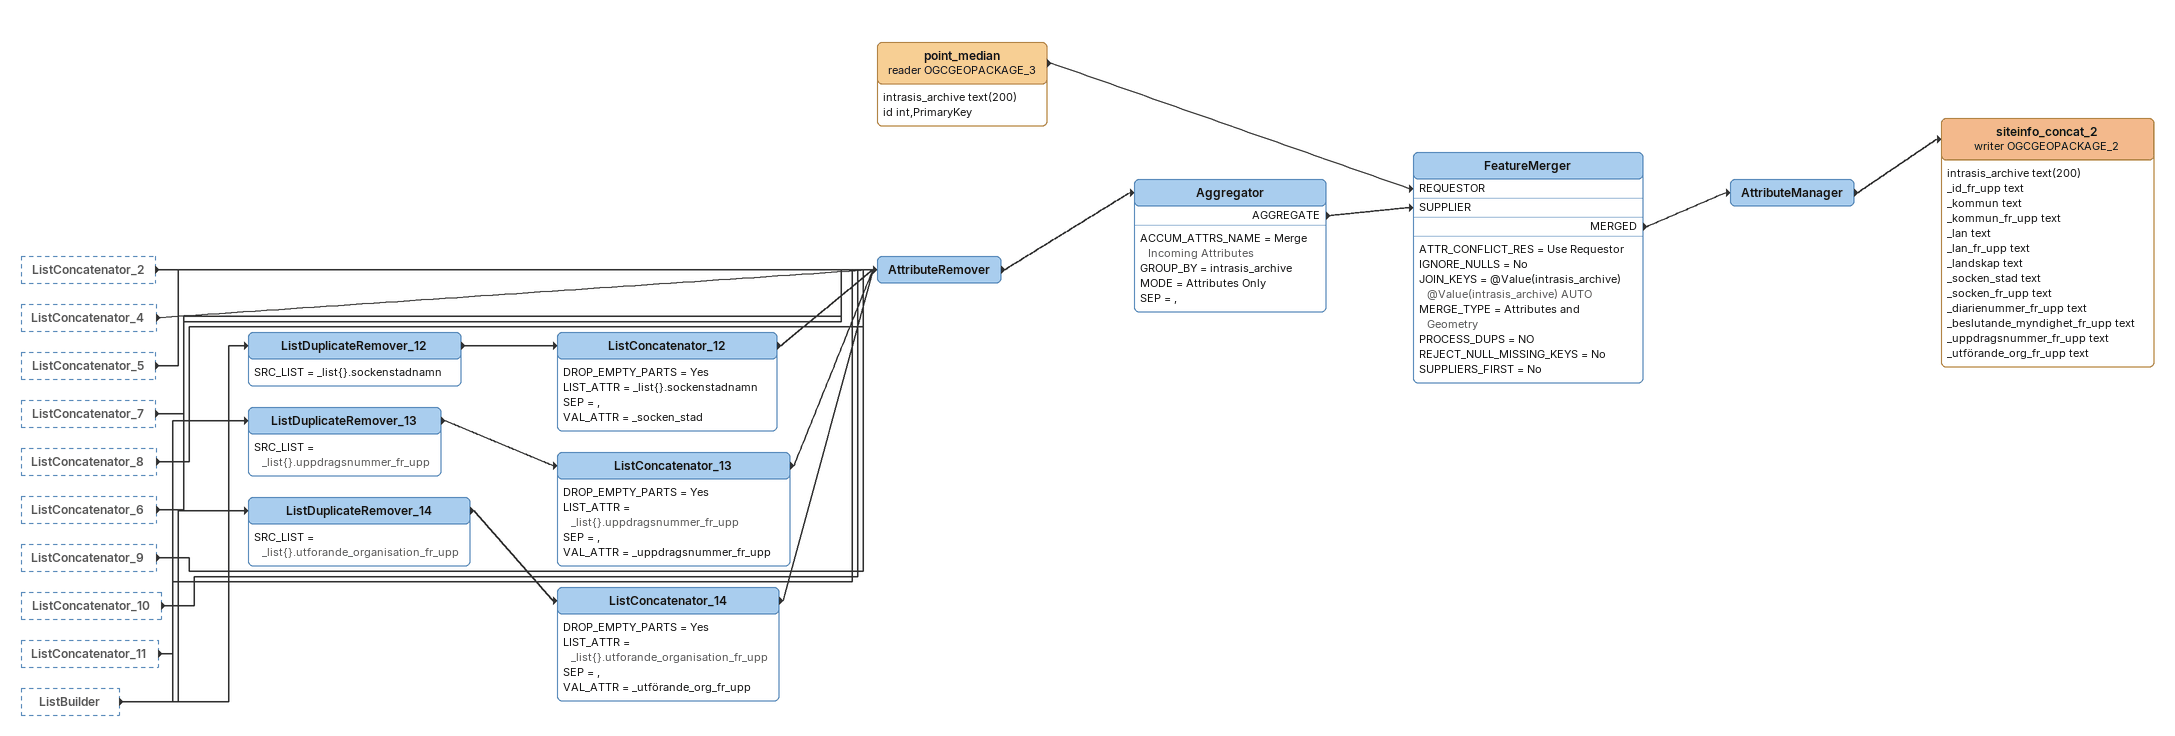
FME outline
ListConcatenator_2 [outside]
    -> AttributeRemover
ListConcatenator_4 [outside]
    -> AttributeRemover
ListConcatenator_5 [outside]
    -> AttributeRemover
ListConcatenator_7 [outside]
    -> AttributeRemover
ListConcatenator_8 [outside]
    -> AttributeRemover
ListConcatenator_6 [outside]
    -> AttributeRemover
ListConcatenator_9 [outside]
    -> AttributeRemover
ListConcatenator_10 [outside]
    -> AttributeRemover
ListConcatenator_11 [outside]
    -> AttributeRemover
ListBuilder [outside]
    -> ListDuplicateRemover_12
    -> ListDuplicateRemover_13
    -> ListDuplicateRemover_14
ListDuplicateRemover_12
    SRC_LIST = _list{}.sockenstadnamn
    -> ListConcatenator_12
ListConcatenator_12
    DROP_EMPTY_PARTS = Yes
    LIST_ATTR = _list{}.sockenstadnamn
    SEP = ,
    VAL_ATTR = _socken_stad
    -> AttributeRemover
ListDuplicateRemover_13
    SRC_LIST = _list{}.uppdragsnummer_fr_upp
    -> ListConcatenator_13
ListConcatenator_13
    DROP_EMPTY_PARTS = Yes
    LIST_ATTR = _list{}.uppdragsnummer_fr_upp
    SEP = ,
    VAL_ATTR = _uppdragsnummer_fr_upp
    -> AttributeRemover
ListDuplicateRemover_14
    SRC_LIST = _list{}.utforande_organisation_fr_upp
    -> ListConcatenator_14
ListConcatenator_14
    DROP_EMPTY_PARTS = Yes
    LIST_ATTR = _list{}.utforande_organisation_fr_upp
    SEP = ,
    VAL_ATTR = _utförande_org_fr_upp
    -> AttributeRemover
AttributeRemover
    -> Aggregator
Aggregator
    ACCUM_ATTRS_NAME = Merge Incoming Attributes
    GROUP_BY = intrasis_archive
    MODE = Attributes Only
    SEP = ,
    AGGREGATE -> FeatureMerger [SUPPLIER]
point_median (reader OGCGEOPACKAGE_3)
    attributes: intrasis_archive text(200), id int,PrimaryKey
    -> FeatureMerger [REQUESTOR]
FeatureMerger
    ATTR_CONFLICT_RES = Use Requestor
    IGNORE_NULLS = No
    JOIN_KEYS = @Value(intrasis_archive) @Value(intrasis_archive) AUTO
    MERGE_TYPE = Attributes and Geometry
    PROCESS_DUPS = NO
    REJECT_NULL_MISSING_KEYS = No
    SUPPLIERS_FIRST = No
    MERGED -> AttributeManager
AttributeManager
    -> siteinfo_concat_2 (writer OGCGEOPACKAGE_2)
siteinfo_concat_2 (writer OGCGEOPACKAGE_2)
    attributes: intrasis_archive text(200), _id_fr_upp text, _kommun text, _kommun_fr_upp text, _lan text, _lan_fr_upp text, _landskap text, _socken_stad text, _socken_fr_upp text, _diarienummer_fr_upp text, _beslutande_myndighet_fr_upp text, _uppdragsnummer_fr_upp text, _utförande_org_fr_upp text
